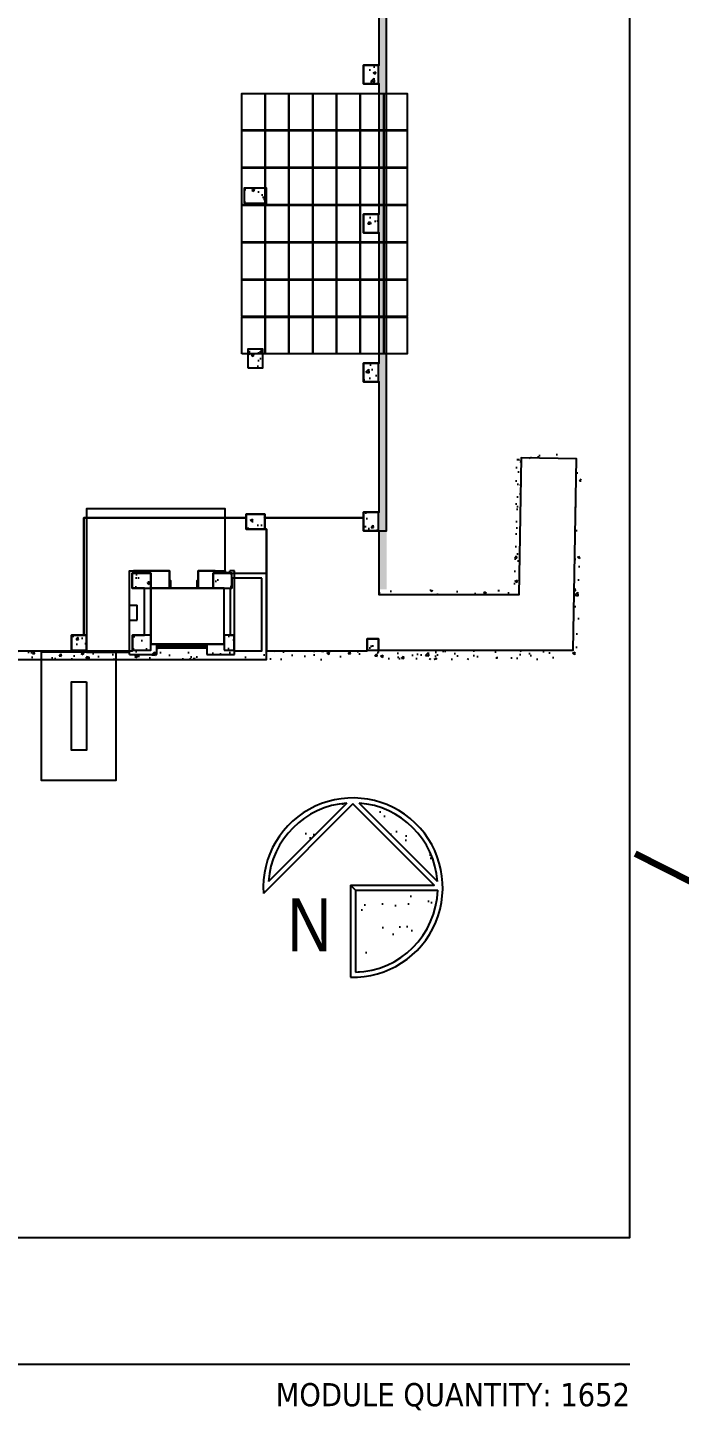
# Model space of a CAD drawing. Header units: inches. Extents: x 0.2 to 35.5, y 0.2 to 23.5.
# Drawn here: x 25.02 to 27.66, y 12.17 to 17.77 of the extents above; entities that cross this region are included whole.
import ezdxf
from ezdxf.enums import TextEntityAlignment as Align

# ---------------------------------------------------------------- set-up
doc = ezdxf.new("R2010")
doc.units = ezdxf.units.IN
doc.header["$MEASUREMENT"] = 0
doc.linetypes.add('W-PHAN-1', pattern=[0.8, 0.5, -0.06, 0.06, -0.06, 0.06, -0.06])
for name, color, linetype in [('$AUDIT_BAD_LAYER1', 7, 'Continuous'), ('772-1$0$A-AREA', 9, 'Continuous'), ('772-1$0$A-COLS', 1, 'Continuous'), ('772-1$0$A-WALL-PATT', 8, 'Continuous'), ('772-7$0$A-AREA', 9, 'Continuous'), ('772-7$0$A-DOOR', 6, 'Continuous'), ('772-7$0$A-GLAZ', 4, 'Continuous'), ('772-7$0$A-WALL-FULL', 7, 'Continuous'), ('A - Level 1', 7, 'Continuous'), ('A - Level 7', 7, 'Continuous'), ('AN - Text', 7, 'Continuous'), ('MODULES', 1, 'Continuous')]:
    doc.layers.add(name, color=color, linetype=linetype)
doc.styles.add('Borrego', font='ARIALN.TTF')
doc.styles.add('Tahoma', font='TAHOMA.TTF')
pattern_1 = [(50, (2.13899, 8.54015), (0.10808086, -0.00945585), [0.0113014, -0.1243157]), (355, (2.13899, 8.54015), (-0.0209078, 0.1133446), [0.0090411, -0.0994526]), (100.4514, (2.148, 8.53936), (0.0871731, 0.1038887), [0.0096047, -0.1056521]), (46.1842, (2.13899, 8.57029), (0.160818, -0.0249414), [0.0169521, -0.1864736]), (96.6356, (2.15239, 8.56821), (0.1408403, 0.1467856), [0.014407, -0.1584781]), (351.1842, (2.13899, 8.57029), (0.1408402, 0.1467858), [0.0135617, -0.1491789]), (21, (2.15406, 8.56275), (0.08994537, -0.0606689), [0.0113014, -0.1243157]), (326, (2.15406, 8.56275), (0.0366641, 0.1092698), [0.0090411, -0.0994526]), (71.4514, (2.16155, 8.5577), (0.1266095, 0.0486007), [0.0096047, -0.1056521]), (37.5, (2.13899, 8.54015), (0.00183232, 0.05016235), [0, -0.0982471, 0, -0.10095943, 0, -0.0998293]), (7.5, (2.13899, 8.54015), (0.03964082, 0.0594322), [0, -0.05756194, 0, -0.0959868, 0, -0.03804814]), (327.5, (2.105387, 8.54015), (0.08043941, -0.0033987), [0, -0.03767143, 0, -0.11753486, 0, -0.1559597]), (317.5, (2.09032, 8.54015), (0.08787782, 0.0150844), [0, -0.04897286, 0, -0.0780552, 0, -0.110754])]
pattern_2 = [(50, (-2.05026, -1.16883), (0.10808086, -0.00945585), [0.0113014, -0.1243157]), (355, (-2.05026, -1.16883), (-0.0209078, 0.1133446), [0.0090411, -0.0994526]), (100.4514, (-2.04126, -1.16961), (0.0871731, 0.1038887), [0.0096047, -0.1056521]), (46.1842, (-2.05026, -1.13869), (0.160818, -0.0249414), [0.0169521, -0.1864736]), (96.6356, (-2.03686, -1.14077), (0.1408403, 0.1467856), [0.0144071, -0.1584781]), (351.1842, (-2.05026, -1.13869), (0.1408402, 0.1467858), [0.0135617, -0.1491789]), (21, (-2.035195, -1.14622), (0.08994537, -0.0606689), [0.0113014, -0.1243157]), (326, (-2.0352, -1.14622), (0.0366641, 0.10926975), [0.0090411, -0.0994526]), (71.4514, (-2.0277, -1.15128), (0.12660955, 0.0486007), [0.0096047, -0.1056521]), (37.5, (-2.050263, -1.168826), (0.00183232, 0.05016235), [0, -0.09824709, 0, -0.10095943, 0, -0.09982929]), (7.5, (-2.050263, -1.168826), (0.03964082, 0.0594322), [0, -0.05756194, 0, -0.0959868, 0, -0.03804814]), (327.5, (-2.083866, -1.168826), (0.08043941, -0.0033987), [0, -0.03767143, 0, -0.11753486, 0, -0.1559597]), (317.5, (-2.098935, -1.168826), (0.08787782, 0.0150844), [0, -0.04897286, 0, -0.0780552, 0, -0.110754])]

# ---------------------------------------------------------------- blocks, each defined once
blk = doc.blocks.new('*E220')
at = {"layer": '772-1$0$A-WALL-PATT'}
h = blk.add_hatch(dxfattribs=at)
h.set_pattern_fill('AR-CONC', color=256, scale=0.015069, style=0)
h.set_pattern_definition(pattern_1)
edge = h.paths.add_edge_path()
edge.add_line((10.5397, 5.7195), (10.5397, 2.0653))
edge.add_line((10.5397, 2.0653), (10.5096, 2.0653))
edge.add_line((10.5096, 2.0653), (10.5096, 5.7195))
h = blk.add_hatch(dxfattribs=at)
h.set_pattern_fill('AR-CONC', color=256, scale=0.015069, style=0)
h.set_pattern_definition(pattern_2)
h.paths.add_polyline_path([(10.4468, 4.1096), (10.5071, 4.1096), (10.5071, 4.185), (10.4468, 4.185)])
h = blk.add_hatch(dxfattribs=at)
h.set_pattern_fill('AR-CONC', color=256, scale=0.015069, style=0)
h.set_pattern_definition(pattern_2)
h.paths.add_polyline_path([(9.9646, 3.6877), (9.9646, 3.6274), (10.055, 3.6274), (10.055, 3.6877)])
h = blk.add_hatch(dxfattribs=at)
h.set_pattern_fill('AR-CONC', color=256, scale=0.015069, style=0)
h.set_pattern_definition(pattern_2)
h.paths.add_polyline_path([(10.5071, 3.5822), (10.4468, 3.5822), (10.4468, 3.5069), (10.5071, 3.5069)])
h = blk.add_hatch(dxfattribs=at)
h.set_pattern_fill('AR-CONC', color=256, scale=0.015069, style=0)
h.set_pattern_definition(pattern_2)
h.paths.add_polyline_path([(10.04, 2.9607), (10.04, 3.036), (9.9797, 3.036), (9.9797, 2.9607)])
h = blk.add_hatch(dxfattribs=at)
h.set_pattern_fill('AR-CONC', color=256, scale=0.015069, style=0)
h.set_pattern_definition(pattern_2)
h.paths.add_polyline_path([(10.4468, 2.9042), (10.5071, 2.9042), (10.5071, 2.9795), (10.4468, 2.9795)])
h = blk.add_hatch(dxfattribs=at)
h.set_pattern_fill('AR-CONC', color=256, scale=0.015069, style=0)
h.set_pattern_definition(pattern_1)
h.paths.add_polyline_path([(11.3275, 2.6127), (11.0638, 2.6172), (11.0543, 2.0628), (10.9623, 2.0628), (10.9614, 2.0427), (11.0741, 2.0427), (11.0836, 2.5968), (11.3071, 2.593), (11.2938, 1.8192), (10.9981, 1.8192), (11.0171, 1.7815), (11.3133, 1.7815)])
h = blk.add_hatch(dxfattribs=at)
h.set_pattern_fill('AR-CONC', color=256, scale=0.015069, style=0)
h.set_pattern_definition(pattern_2)
h.paths.add_polyline_path([(10.0475, 2.3692), (9.9722, 2.3692), (9.9722, 2.3089), (10.0475, 2.3089)])
h = blk.add_hatch(dxfattribs=at)
h.set_pattern_fill('AR-CONC', color=256, scale=0.015069, style=0)
h.set_pattern_definition(pattern_2)
h.paths.add_polyline_path([(10.5071, 2.3014), (10.5071, 2.3768), (10.4468, 2.3768), (10.4468, 2.3014)])
h = blk.add_hatch(dxfattribs=at)
h.set_pattern_fill('AR-CONC', color=256, scale=0.015069, style=0)
h.set_pattern_definition(pattern_2)
h.paths.add_polyline_path([(9.5867, 2.0704), (9.5867, 2.1306), (9.5113, 2.1306), (9.5113, 2.0704)])
h = blk.add_hatch(dxfattribs=at)
h.set_pattern_fill('AR-CONC', color=256, scale=0.015069, style=0)
h.set_pattern_definition(pattern_2)
h.paths.add_polyline_path([(9.9144, 2.0704), (9.9144, 2.1306), (9.8391, 2.1306), (9.8391, 2.0704)])
h = blk.add_hatch(dxfattribs=at)
h.set_pattern_fill('AR-CONC', color=256, scale=0.015069, style=0)
h.set_pattern_definition(pattern_1)
h.paths.add_polyline_path([(10.9445, 2.0427), (10.9453, 2.0628), (10.5096, 2.0628), (10.5096, 2.0427)])
h = blk.add_hatch(dxfattribs=at)
h.set_pattern_fill('AR-CONC', color=256, scale=0.015069, style=0)
h.set_pattern_definition(pattern_2)
h.paths.add_polyline_path([(9.3267, 1.8795), (9.2665, 1.8795), (9.2665, 1.8192), (9.3267, 1.8192)])
h = blk.add_hatch(dxfattribs=at)
h.set_pattern_fill('AR-CONC', color=256, scale=0.015069, style=0)
h.set_pattern_definition(pattern_2)
h.paths.add_polyline_path([(9.5867, 1.8192), (9.5867, 1.8795), (9.5126, 1.8795), (9.5126, 1.8192)])
h = blk.add_hatch(dxfattribs=at)
h.set_pattern_fill('AR-CONC', color=256, scale=0.015069, style=0)
h.set_pattern_definition(pattern_2)
h.paths.add_polyline_path([(9.9244, 1.8192), (9.9244, 1.8795), (9.883, 1.8795), (9.883, 1.8192)])
h = blk.add_hatch(dxfattribs=at)
h.set_pattern_fill('AR-CONC', color=256, scale=0.015069, style=0)
h.set_pattern_definition(pattern_2)
h.paths.add_polyline_path([(10.5071, 1.8644), (10.4619, 1.8644), (10.4619, 1.8192), (10.5071, 1.8192)])
h = blk.add_hatch(dxfattribs=at)
h.set_pattern_fill('AR-CONC', color=256, scale=0.015069, style=0)
h.set_pattern_definition(pattern_1)
h.paths.add_polyline_path([(10.9981, 1.8192), (10.5096, 1.8192), (10.5096, 1.8167), (8.9525, 1.8167), (8.9525, 1.6409), (8.9877, 1.6409), (8.9877, 1.7815), (11.0171, 1.7815)])
at = {"layer": '772-1$0$A-AREA', "elevation": 0}
for points in [[(0.2303, 1.6083), (8.9877, 1.6083), (8.9877, 1.7815), (10.055, 1.7815), (10.055, 2.3089), (10.0475, 2.3089), (10.0475, 2.3541), (10.4468, 2.3541), (10.4468, 2.3014), (10.5397, 2.3014), (10.5397, 5.722), (11.3032, 5.722), (11.3032, 5.7521), (10.5473, 5.7521), (10.5473, 6.7918), (11.3032, 6.7918), (11.3032, 6.822), (10.5397, 6.822), (10.5397, 7.4851), (11.3032, 7.4851), (11.3032, 7.5152), (0.9536, 7.5151)], [(9.0279, 1.8167), (9.2665, 1.8167), (9.2665, 1.8795), (9.3167, 1.8795), (9.3167, 2.3541), (9.9722, 2.3541), (9.9722, 2.3692), (10.0475, 2.3692), (10.0475, 2.3541), (10.4468, 2.3541), (10.4468, 2.3768), (10.5096, 2.3768), (10.5096, 2.9042), (10.4468, 2.9042), (10.4468, 2.9795), (10.5096, 2.9795), (10.5096, 3.5069), (10.4468, 3.5069), (10.4468, 3.5822), (10.5096, 3.5822), (10.5096, 4.1096), (10.4468, 4.1096), (10.4468, 4.185), (10.5096, 4.185), (10.5096, 4.7124)]]:
    blk.add_lwpolyline(points, dxfattribs=at)
for points in [[(10.0475, 2.3089), (10.055, 2.3089), (10.055, 1.8167), (10.055, 1.8167), (10.4619, 1.8167), (10.4619, 1.8644), (10.5071, 1.8644), (10.5071, 1.8192), (11.2938, 1.8192), (11.3071, 2.593), (11.0836, 2.5968), (11.0741, 2.0427), (10.5096, 2.0427), (10.5096, 2.3014), (10.4468, 2.3014), (10.4468, 2.3541), (10.0475, 2.3541)], [(10.055, 2.1306), (10.055, 2.3089), (10.0475, 2.3089), (9.9722, 2.3089), (9.9722, 2.3541), (9.3167, 2.3541), (9.3167, 1.8795), (9.3267, 1.8795), (9.3267, 1.8167), (9.5126, 1.8167), (9.5126, 1.8795), (9.5615, 1.8795), (9.5615, 2.0704), (9.5113, 2.0704), (9.5113, 2.1306), (9.5867, 2.1306), (9.5867, 2.0704), (9.8391, 2.0704), (9.8391, 2.1306)], [(9.883, 2.0704), (9.5867, 2.0704), (9.5867, 1.8443), (9.883, 1.8443)], [(10.035, 2.1105), (9.9144, 2.1105), (9.9144, 2.0704), (9.9081, 2.0704), (9.9081, 1.8795), (9.9244, 1.8795), (9.9244, 1.8167), (10.035, 1.8167)]]:
    blk.add_lwpolyline(points, close=True, dxfattribs=at)
at = {"layer": '772-1$0$A-COLS', "elevation": 0}
for points in [[(10.4468, 4.1096), (10.5071, 4.1096), (10.5071, 4.185), (10.4468, 4.185)], [(9.9646, 3.6274), (10.055, 3.6274), (10.055, 3.6877), (9.9646, 3.6877)], [(10.4468, 3.5069), (10.5071, 3.5069), (10.5071, 3.5822), (10.4468, 3.5822)], [(9.9797, 2.9607), (10.04, 2.9607), (10.04, 3.036), (9.9797, 3.036)], [(10.4468, 2.9042), (10.5071, 2.9042), (10.5071, 2.9795), (10.4468, 2.9795)], [(9.9722, 2.3692), (9.9722, 2.3089), (10.0475, 2.3089), (10.0475, 2.3692)], [(10.4468, 2.3014), (10.5071, 2.3014), (10.5071, 2.3768), (10.4468, 2.3768)], [(9.5113, 2.1306), (9.5113, 2.0704), (9.5867, 2.0704), (9.5867, 2.1306)], [(9.8391, 2.1306), (9.8391, 2.0704), (9.9144, 2.0704), (9.9144, 2.1306)], [(9.2665, 1.8192), (9.3267, 1.8192), (9.3267, 1.8795), (9.2665, 1.8795)], [(9.5126, 1.8192), (9.5867, 1.8192), (9.5867, 1.8795), (9.5126, 1.8795)], [(9.883, 1.8192), (9.9244, 1.8192), (9.9244, 1.8795), (9.883, 1.8795)], [(10.4619, 1.8192), (10.5071, 1.8192), (10.5071, 1.8644), (10.4619, 1.8644)]]:
    blk.add_lwpolyline(points, close=True, dxfattribs=at)
blk = doc.blocks.new('*E289')
at = {"layer": '772-7$0$A-AREA', "elevation": 0}
for points in [[(9.8894, 2.7719), (9.8894, 3.0231), (9.3294, 3.0231), (9.3294, 2.5107), (9.3294, 2.5107), (9.3294, 2.4429), (9.5039, 2.4429), (9.5039, 2.7719), (9.6651, 2.7719), (9.6651, 2.7016), (9.7807, 2.7016), (9.7807, 2.7719)], [(9.8857, 2.7016), (9.5893, 2.7016), (9.5893, 2.4756), (9.8857, 2.4756)], [(9.1461, 2.4429), (9.1461, 1.9256), (9.4499, 1.9256), (9.4499, 2.4429)]]:
    blk.add_lwpolyline(points, close=True, dxfattribs=at)
at = {"layer": '772-7$0$A-DOOR', "elevation": 0}
for points in [[(9.6651, 2.7016), (9.6702, 2.7016), (9.6702, 2.7318), (9.6651, 2.7318)], [(9.7756, 2.7016), (9.7807, 2.7016), (9.7807, 2.7318), (9.7756, 2.7318)]]:
    blk.add_lwpolyline(points, close=True, dxfattribs=at)
at = {"layer": '772-7$0$A-GLAZ'}
for p, q in [((9.8116, 2.4699, 0), (9.6195, 2.4699, 0)), ((9.8116, 2.4586, 0), (9.6195, 2.4586, 0))]:
    blk.add_line(p, q, dxfattribs=at)
for points in [[(9.6144, 2.4699), (9.6144, 2.4586), (9.6195, 2.4586), (9.6195, 2.4699)], [(9.6195, 2.4649), (9.6195, 2.4637), (9.8116, 2.4637), (9.8116, 2.4649)], [(9.8166, 2.4699), (9.8166, 2.4586), (9.8116, 2.4586), (9.8116, 2.4699)]]:
    blk.add_lwpolyline(points, close=True, dxfattribs=at)
at = {"layer": '772-7$0$A-WALL-FULL'}
for p, q in [((9.5039, 2.7719, 0), (9.6651, 2.7719, 0)), ((9.5039, 2.4329, 0), (9.5039, 2.7719, 0)), ((9.6651, 2.7719, 0), (9.519, 2.7719, 0)), ((9.6651, 2.7016, 0), (9.6651, 2.7719, 0)), ((9.6651, 2.7719, 0), (9.6651, 2.7016, 0)), ((9.7807, 2.7016, 0), (9.7807, 2.7719, 0)), ((9.7807, 2.7719, 0), (9.8493, 2.7719, 0)), ((9.7807, 2.7719, 0), (9.7807, 2.7016, 0)), ((9.8493, 2.7719, 0), (9.7807, 2.7719, 0)), ((9.9271, 2.7719, 0), (9.9095, 2.7719, 0)), ((9.9271, 2.4329, 0), (9.9271, 2.7719, 0)), ((9.9271, 2.4329, 0), (9.9271, 2.7719, 0)), ((9.5893, 2.4756, 0), (9.5893, 2.7016, 0)), ((9.5893, 2.7016, 0), (9.6651, 2.7016, 0)), ((9.8857, 2.7016, 0), (9.7807, 2.7016, 0)), ((9.8857, 2.4756, 0), (9.8857, 2.7016, 0)), ((9.8857, 2.4756, 0), (9.8857, 2.7016, 0)), ((9.5039, 2.6326, 0), (9.5341, 2.6326, 0)), ((9.5341, 2.5723, 0), (9.5341, 2.6326, 0)), ((9.5039, 2.5723, 0), (9.5341, 2.5723, 0)), ((9.6144, 2.4756, 0), (9.5893, 2.4756, 0)), ((9.6144, 2.4329, 0), (9.6144, 2.4756, 0)), ((9.8166, 2.4756, 0), (9.8166, 2.4329, 0)), ((9.8166, 2.4756, 0), (9.8857, 2.4756, 0)), ((9.8166, 2.4756, 0), (9.8166, 2.4329, 0)), ((9.8166, 2.4756, 0), (9.8857, 2.4756, 0)), ((9.5039, 2.4329, 0), (9.6144, 2.4329, 0)), ((9.8166, 2.4329, 0), (9.9271, 2.4329, 0)), ((9.8166, 2.4329, 0), (9.9271, 2.4329, 0))]:
    blk.add_line(p, q, dxfattribs=at)
blk.add_lwpolyline([(9.7807, 2.7719), (9.8894, 2.7719), (9.8894, 2.7644), (9.9095, 2.7644), (9.9095, 2.7719)], dxfattribs=at)
blk.add_lwpolyline([(9.3294, 2.3224), (9.3294, 2.0461), (9.2691, 2.0461), (9.2691, 2.3224)], close=True, dxfattribs=at)
blk = doc.blocks.new('*U296')
at = {"layer": '$AUDIT_BAD_LAYER1'}
blk.add_line((0.8423, -0.5126), (11.5259, -0.5126), dxfattribs=at)
at = {"layer": '$AUDIT_BAD_LAYER1', "style": 'Tahoma', "flags": 8}
blk.add_attdef('VIEWNAME', text='', height=0.1875, dxfattribs=at).set_placement((1.0922, -0.5109), align=Align.BOTTOM_LEFT)
blk.add_attdef('#', text='', height=0.1875, dxfattribs=at).set_placement((0.5922, -0.5109), align=Align.MIDDLE_CENTER)
blk.add_attdef('VPSCALE', text='', height=0.0938, dxfattribs=at).set_placement((11.5259, -0.589), align=Align.TOP_RIGHT)
blk = doc.blocks.new('*U298')
at = {"layer": '$AUDIT_BAD_LAYER1'}
h = blk.add_hatch(dxfattribs=at)
h.set_pattern_fill('AR-SAND', color=256, scale=0.1, style=0)
h.set_pattern_definition([(37.5, (-26.02307, -1.504), (-0.0062993, 0.1926824), [0, -0.152, 0, -0.17, 0, -0.1625]), (7.5, (-26.02307, -1.504), (0.1769777, 0.2822146), [0, -0.082, 0, -0.137, 0, -0.0525]), (327.5, (-26.14607, -1.504), (0.3114142, 0.0005659), [0, -0.05, 0, -0.18, 0, -0.235]), (317.5, (-26.14607, -1.504), (0.3006127, 0.0877676), [0, -0.025, 0, -0.118, 0, -0.135])])
h.paths.add_polyline_path([(0.0251, 0.3417), (0.3417, 0.0251, 0.37195)])
h.paths.add_polyline_path([(-0.0251, 0.3417, 0.37195), (-0.3417, 0.0251)])
h.paths.add_polyline_path([(0.01, -0.01), (0.01, -0.3425, 0.397215), (0.3425, -0.01)])
blk.add_line((-0.01, 0.01), (0.01, -0.01), dxfattribs=at)
at = {"layer": 'AN - Text'}
for p, q in [((0, 0.3385), (-0.3619, -0.0234)), ((-0.0251, 0.3417), (-0.3417, 0.0251)), ((-0.01, 0.01), (-0.01, -0.3626)), ((0.01, -0.01), (0.01, -0.3425))]:
    blk.add_line(p, q, dxfattribs=at)
for points in [[(-0.01, 0.01), (0.3285, 0.01), (0, 0.3385)], [(0.3417, 0.0251), (0.0251, 0.3417)], [(0.01, -0.01), (0.3425, -0.01)]]:
    blk.add_lwpolyline(points, dxfattribs=at)
for radius, start, end in [(0.3626, 268.4197, 183.698), (0.3426, 94.1946, 175.8054), (0.3426, 4.1946, 85.8054), (0.3426, 271.6726, 358.3274)]:
    blk.add_arc((0, 0), radius, start, end, dxfattribs=at)
at = {"layer": 'AN - Text', "style": 'Borrego'}
blk.add_text('N', height=0.215, dxfattribs=at).set_placement((-0.2648, -0.2578))

msp = doc.modelspace()

# ---------------------------------------------------------------- linework, layer by layer
at = {"layer": '$AUDIT_BAD_LAYER1', "linetype": 'Continuous'}
msp.add_lwpolyline([(15.9316, 12.8733), (27.4575, 12.8733), (27.4575, 22.8538), (15.9316, 22.8538)], close=True, dxfattribs=at)
at = {"layer": 'AN - Text', "linetype": 'W-PHAN-1', "lineweight": 100}
msp.add_line((28.8175, 13.746), (27.4575, 14.4358), dxfattribs=at)
at = {"layer": 'MODULES'}
for points in [[(25.889, 17.3518), (25.889, 17.5002), (25.9824, 17.5002), (25.9824, 17.3518)], [(25.9849, 17.3518), (25.9849, 17.5002), (26.0782, 17.5002), (26.0782, 17.3518)], [(26.0807, 17.3518), (26.0807, 17.5002), (26.1741, 17.5002), (26.1741, 17.3518)], [(26.1766, 17.3518), (26.1766, 17.5002), (26.2699, 17.5002), (26.2699, 17.3518)], [(26.2724, 17.3518), (26.2724, 17.5002), (26.3658, 17.5002), (26.3658, 17.3518)], [(26.3683, 17.3518), (26.3683, 17.5002), (26.4616, 17.5002), (26.4616, 17.3518)], [(26.4641, 17.3518), (26.4641, 17.5002), (26.5575, 17.5002), (26.5575, 17.3518)], [(25.889, 17.2008), (25.889, 17.3493), (25.9824, 17.3493), (25.9824, 17.2008)], [(25.9849, 17.2008), (25.9849, 17.3493), (26.0782, 17.3493), (26.0782, 17.2008)], [(26.0807, 17.2008), (26.0807, 17.3493), (26.1741, 17.3493), (26.1741, 17.2008)], [(26.1766, 17.2008), (26.1766, 17.3493), (26.2699, 17.3493), (26.2699, 17.2008)], [(26.2724, 17.2008), (26.2724, 17.3493), (26.3658, 17.3493), (26.3658, 17.2008)], [(26.3683, 17.2008), (26.3683, 17.3493), (26.4616, 17.3493), (26.4616, 17.2008)], [(26.4641, 17.2008), (26.4641, 17.3493), (26.5575, 17.3493), (26.5575, 17.2008)], [(25.889, 17.0499), (25.889, 17.1983), (25.9824, 17.1983), (25.9824, 17.0499)], [(25.9849, 17.0499), (25.9849, 17.1983), (26.0782, 17.1983), (26.0782, 17.0499)], [(26.0807, 17.0499), (26.0807, 17.1983), (26.1741, 17.1983), (26.1741, 17.0499)], [(26.1766, 17.0499), (26.1766, 17.1983), (26.2699, 17.1983), (26.2699, 17.0499)], [(26.2724, 17.0499), (26.2724, 17.1983), (26.3658, 17.1983), (26.3658, 17.0499)], [(26.3683, 17.0499), (26.3683, 17.1983), (26.4616, 17.1983), (26.4616, 17.0499)], [(26.4641, 17.0499), (26.4641, 17.1983), (26.5575, 17.1983), (26.5575, 17.0499)], [(25.889, 16.899), (25.889, 17.0474), (25.9824, 17.0474), (25.9824, 16.899)], [(25.9849, 16.899), (25.9849, 17.0474), (26.0782, 17.0474), (26.0782, 16.899)], [(26.0807, 16.899), (26.0807, 17.0474), (26.1741, 17.0474), (26.1741, 16.899)], [(26.1766, 16.899), (26.1766, 17.0474), (26.2699, 17.0474), (26.2699, 16.899)], [(26.2724, 16.899), (26.2724, 17.0474), (26.3658, 17.0474), (26.3658, 16.899)], [(26.3683, 16.899), (26.3683, 17.0474), (26.4616, 17.0474), (26.4616, 16.899)], [(26.4641, 16.899), (26.4641, 17.0474), (26.5575, 17.0474), (26.5575, 16.899)], [(25.889, 16.748), (25.889, 16.8965), (25.9824, 16.8965), (25.9824, 16.748)], [(25.9849, 16.748), (25.9849, 16.8965), (26.0782, 16.8965), (26.0782, 16.748)], [(26.0807, 16.748), (26.0807, 16.8965), (26.1741, 16.8965), (26.1741, 16.748)], [(26.1766, 16.748), (26.1766, 16.8965), (26.2699, 16.8965), (26.2699, 16.748)], [(26.2724, 16.748), (26.2724, 16.8965), (26.3658, 16.8965), (26.3658, 16.748)], [(26.3683, 16.748), (26.3683, 16.8965), (26.4616, 16.8965), (26.4616, 16.748)], [(26.4641, 16.748), (26.4641, 16.8965), (26.5575, 16.8965), (26.5575, 16.748)], [(25.889, 16.5971), (25.889, 16.7455), (25.9824, 16.7455), (25.9824, 16.5971)], [(25.9849, 16.5971), (25.9849, 16.7455), (26.0782, 16.7455), (26.0782, 16.5971)], [(26.0807, 16.5971), (26.0807, 16.7455), (26.1741, 16.7455), (26.1741, 16.5971)], [(26.1766, 16.5971), (26.1766, 16.7455), (26.2699, 16.7455), (26.2699, 16.5971)], [(26.2724, 16.5971), (26.2724, 16.7455), (26.3658, 16.7455), (26.3658, 16.5971)], [(26.3683, 16.5971), (26.3683, 16.7455), (26.4616, 16.7455), (26.4616, 16.5971)], [(26.4641, 16.5971), (26.4641, 16.7455), (26.5575, 16.7455), (26.5575, 16.5971)], [(25.889, 16.4462), (25.889, 16.5946), (25.9824, 16.5946), (25.9824, 16.4462)], [(25.9849, 16.4462), (25.9849, 16.5946), (26.0782, 16.5946), (26.0782, 16.4462)], [(26.0807, 16.4462), (26.0807, 16.5946), (26.1741, 16.5946), (26.1741, 16.4462)], [(26.1766, 16.4462), (26.1766, 16.5946), (26.2699, 16.5946), (26.2699, 16.4462)], [(26.2724, 16.4462), (26.2724, 16.5946), (26.3658, 16.5946), (26.3658, 16.4462)], [(26.3683, 16.4462), (26.3683, 16.5946), (26.4616, 16.5946), (26.4616, 16.4462)], [(26.4641, 16.4462), (26.4641, 16.5946), (26.5575, 16.5946), (26.5575, 16.4462)]]:
    msp.add_lwpolyline(points, close=True, dxfattribs=at)

# ---------------------------------------------------------------- block references
at = {"layer": '$AUDIT_BAD_LAYER1'}
ref = msp.add_blockref('*U296', (15.9316, 12.8733), dxfattribs=at)
ref.add_attrib('VPSCALE', 'MODULE QUANTITY: 1652', dxfattribs={"height": 0.0938, "style": 'Tahoma', "flags": 8}).set_placement((27.4575, 12.2843), align=Align.TOP_RIGHT)
at = {"layer": 'A - Level 1', "color": 7}
msp.add_blockref('*E220', (15.9342, 13.4291, 0), dxfattribs=at)
at = {"layer": 'A - Level 7'}
msp.add_blockref('*E289', (15.9316, 12.7974, 0), dxfattribs=at)
at = {"layer": 'AN - Text'}
msp.add_blockref('*U298', (26.3381, 14.288), dxfattribs=at)

doc.saveas('drawing.dxf')
